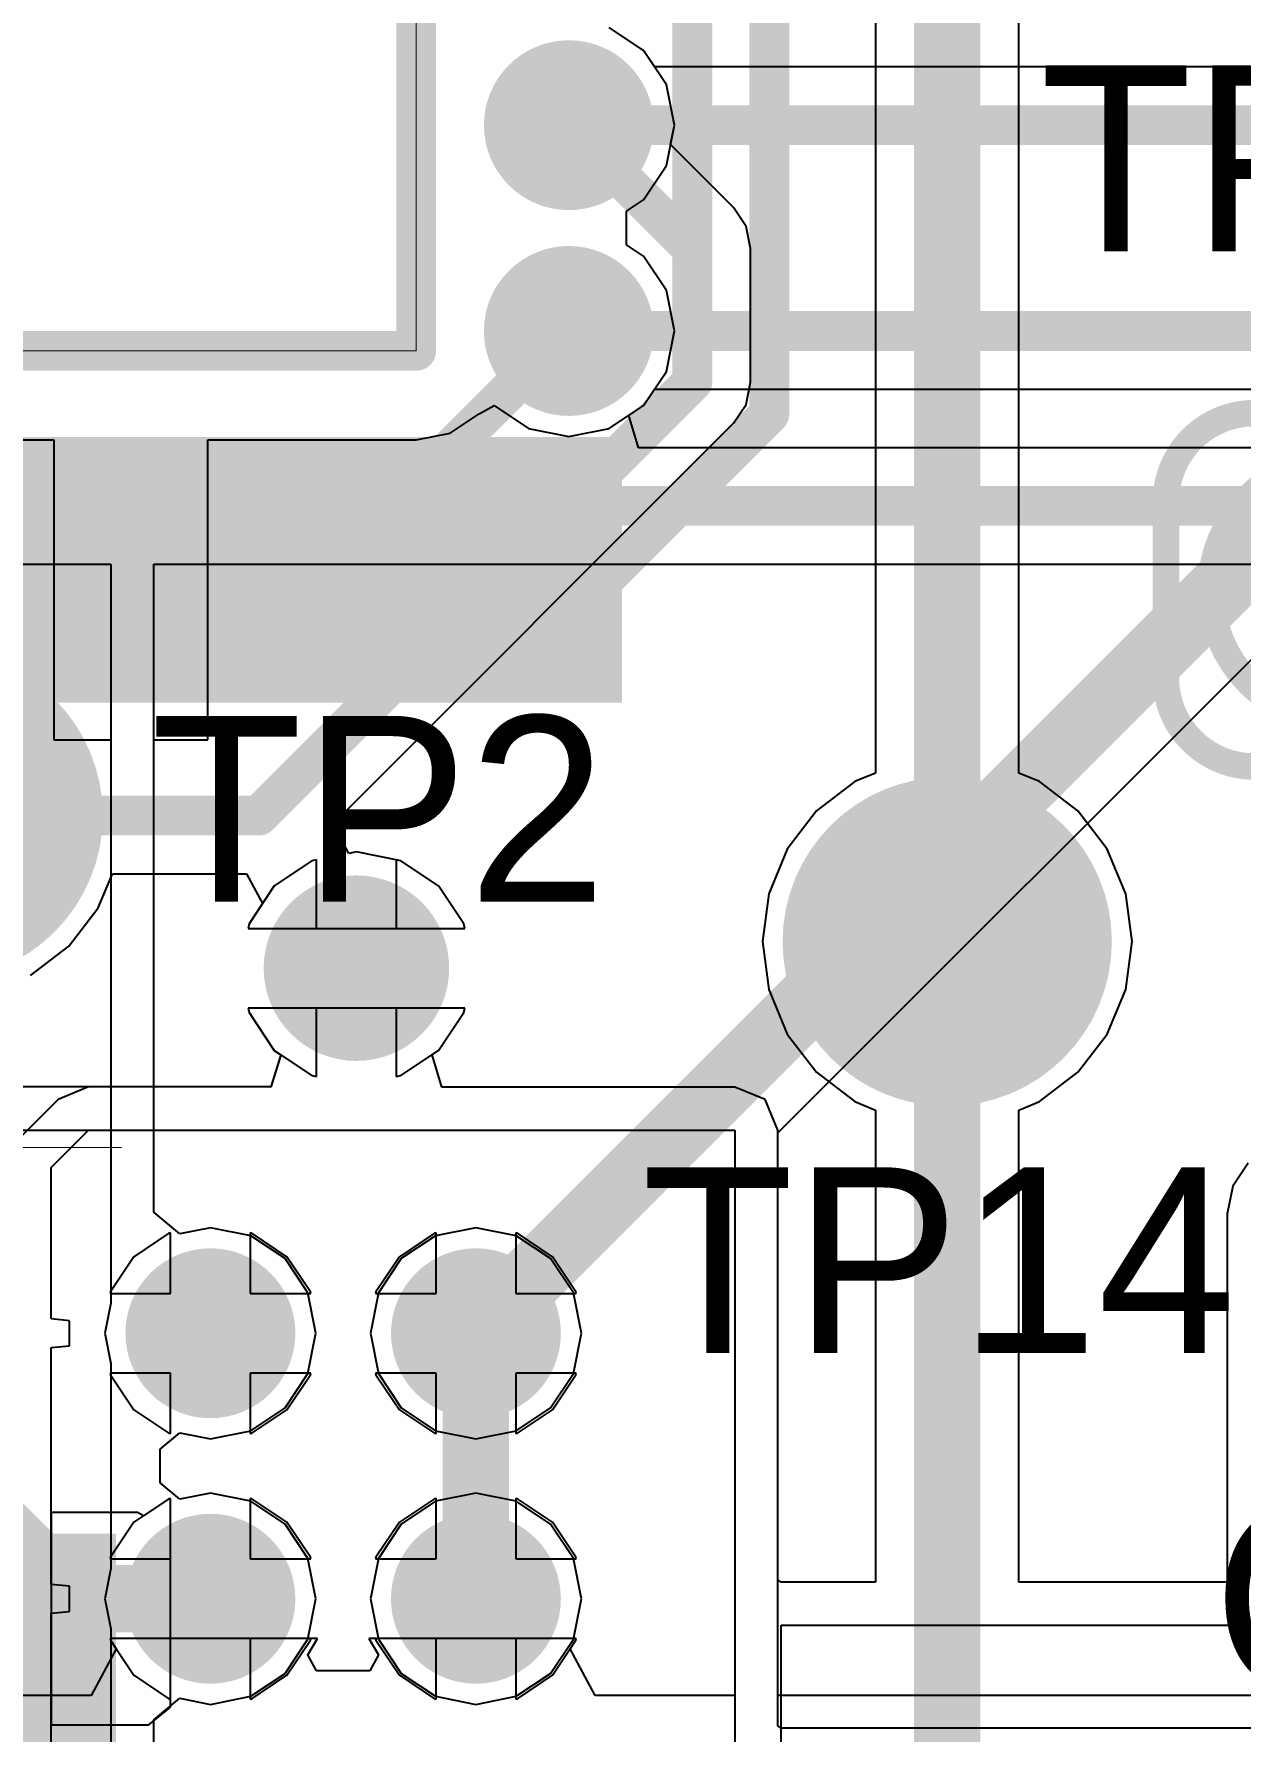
# Model space of a CAD drawing. Header units: millimetres. Extents: x 111 to 521, y 105 to 375.
# Drawn here: x 190.42 to 194.97, y 163.34 to 169.73 of the extents above; entities that cross this region are included whole.
import ezdxf

# ---------------------------------------------------------------- set-up
doc = ezdxf.new("R2010")
doc.units = ezdxf.units.MM
for name, color, linetype in [('BottomLayer', 5, 'Continuous'), ('BottomOverlay', 54, 'Continuous'), ('BottomPaste', 16, 'Continuous'), ('BottomSolder', 6, 'Continuous'), ('DrillDrawing', 1, 'Continuous'), ('KeepOutLayer', 6, 'Continuous'), ('MidLayer2', 76, 'Continuous'), ('MidLayer3', 90, 'Continuous'), ('MultiLayer', 9, 'Continuous'), ('TopLayer', 1, 'Continuous'), ('TopOverlay', 2, 'Continuous'), ('TopSolder', 216, 'Continuous'), ('ViaHoleLayer', 16, 'Continuous')]:
    doc.layers.add(name, color=color, linetype=linetype)

msp = doc.modelspace()

# ---------------------------------------------------------------- linework, layer by layer
at = {"layer": 'BottomLayer'}
for p, q in [((192.71905068, 169.66508612), (192.59004662, 169.75128356)), ((192.76045268, 169.60312282), (192.71905068, 169.66508612)), ((195.92291524, 169.60312282), (192.76045268, 169.60312282)), ((192.71905068, 168.32774056), (192.76045268, 168.38970386)), ((192.76045268, 168.38970386), (195.93790124, 168.38970386)), ((192.10006538, 168.2967297), (192.1567023, 168.32773802)), ((192.1567023, 168.32773802), (192.15670484, 168.32774056)), ((192.15670484, 168.32774056), (192.15670738, 168.32774056)), ((192.15670738, 168.32774056), (192.2857089, 168.24154312)), ((192.59004662, 168.24154312), (192.71905068, 168.32774056)), ((191.99123908, 168.22401458), (192.10006284, 168.29672716)), ((192.10006284, 168.29672716), (192.10006538, 168.29672462)), ((192.10006538, 168.29672462), (192.10006538, 168.2967297)), ((192.2857089, 168.24154312), (192.43787776, 168.21127394)), ((192.43787776, 168.21127394), (192.59004662, 168.24154312)), ((183.20338772, 168.19847996), (190.4978791, 168.19847996)), ((190.4978791, 168.19847996), (190.4978791, 167.06891402)), ((191.07788048, 167.06891402), (191.07788048, 168.19847996)), ((191.07788048, 168.19847996), (191.86287002, 168.19847996)), ((191.86287002, 168.19847996), (191.99123908, 168.22401458)), ((190.4978791, 167.06891402), (190.7128774, 167.06891402)), ((190.7128774, 167.06891402), (190.7128774, 165.76139568)), ((190.87523674, 165.76139822), (190.87523674, 167.06891402)), ((190.87523674, 167.06891402), (191.07788048, 167.06891402)), ((191.47033588, 166.61339804), (191.32829908, 166.51849348)), ((191.48787966, 166.616888), (191.47033588, 166.61339804)), ((191.48787966, 166.3589129), (191.48787966, 166.616888)), ((191.80542284, 166.61339804), (191.78787906, 166.616888)), ((191.78787906, 166.616888), (191.78787906, 166.3589129)), ((191.94745964, 166.51849348), (191.80542284, 166.61339804)), ((191.32829908, 166.51849348), (191.23339452, 166.37645668)), ((192.0423642, 166.37645668), (191.94745964, 166.51849348)), ((191.23339452, 166.37645668), (191.22990456, 166.3589129)), ((191.22990456, 166.3589129), (191.48787966, 166.3589129)), ((191.78787906, 166.3589129), (192.04585416, 166.3589129)), ((192.04585416, 166.3589129), (192.0423642, 166.37645668)), ((192.04585416, 166.0589135), (191.22990456, 166.0589135)), ((191.22990456, 166.0589135), (191.23339452, 166.04136972)), ((191.23339452, 166.04136972), (191.32829908, 165.89933292)), ((191.94745964, 165.89933292), (192.0423642, 166.04136972)), ((192.0423642, 166.04136972), (192.04585416, 166.0589135)), ((191.35285326, 165.88292706), (191.3159877, 165.76139314)), ((191.32829908, 165.89933292), (191.35285326, 165.88292706)), ((191.92290546, 165.88292706), (191.94745964, 165.89933292)), ((191.95977102, 165.76139314), (191.92290546, 165.88292706)), ((190.7128774, 165.76139568), (189.3793012, 165.76139568)), ((190.87523928, 165.76139568), (190.87523674, 165.76139822)), ((191.3159877, 165.76139314), (190.87523928, 165.76139568)), ((193.06282444, 165.76139314), (191.95977102, 165.76139314)), ((193.1776299, 165.71383926), (193.06282444, 165.76139314)), ((193.22518378, 165.5990338), (193.1776299, 165.71383926)), ((189.3793012, 165.59903634), (193.06282444, 165.5990338)), ((193.06282444, 165.5990338), (193.06282444, 161.33396232)), ((193.22518378, 163.35475584), (193.22518378, 165.5990338)), ((190.93180508, 165.2107059), (190.79949394, 165.12229866)), ((190.93787822, 165.21191494), (190.93180508, 165.2107059)), ((190.93787822, 164.98391438), (190.93787822, 165.21191494)), ((191.24395076, 165.2107059), (191.23787762, 165.21191494)), ((191.23787762, 165.21191494), (191.23787762, 164.98391438)), ((191.3762619, 165.12229866), (191.24395076, 165.2107059)), ((191.93180562, 165.2107059), (191.79949448, 165.12229866)), ((191.93787876, 165.21191494), (191.93180562, 165.2107059)), ((191.93787876, 164.98391438), (191.93787876, 165.21191494)), ((192.2439513, 165.2107059), (192.23787816, 165.21191494)), ((192.23787816, 165.21191494), (192.23787816, 164.98391438)), ((192.37626244, 165.12229866), (192.2439513, 165.2107059)), ((190.79949394, 165.12229866), (190.7110867, 164.98998752)), ((191.46466914, 164.98998752), (191.3762619, 165.12229866)), ((191.79949448, 165.12229866), (191.71108724, 164.98998752)), ((192.46466968, 164.98998752), (192.37626244, 165.12229866)), ((190.7110867, 164.98998752), (190.70987766, 164.98391438)), ((190.70987766, 164.98391438), (190.93787822, 164.98391438)), ((191.23787762, 164.98391438), (191.46587818, 164.98391438)), ((191.46587818, 164.98391438), (191.46466914, 164.98998752)), ((191.71108724, 164.98998752), (191.7098782, 164.98391438)), ((191.7098782, 164.98391438), (191.93787876, 164.98391438)), ((192.23787816, 164.98391438), (192.46587872, 164.98391438)), ((192.46587872, 164.98391438), (192.46466968, 164.98998752)), ((190.93787822, 164.68391498), (190.70987766, 164.68391498)), ((190.70987766, 164.68391498), (190.7110867, 164.67784184)), ((190.7110867, 164.67784184), (190.79949394, 164.5455307)), ((190.93787822, 164.45591442), (190.93787822, 164.68391498)), ((191.46587818, 164.68391498), (191.23787762, 164.68391498)), ((191.23787762, 164.68391498), (191.23787762, 164.45591442)), ((191.3762619, 164.5455307), (191.46466914, 164.67784184)), ((191.46466914, 164.67784184), (191.46587818, 164.68391498)), ((191.93787876, 164.68391498), (191.7098782, 164.68391498)), ((191.7098782, 164.68391498), (191.71108724, 164.67784184)), ((191.71108724, 164.67784184), (191.79949448, 164.5455307)), ((191.93787876, 164.45591442), (191.93787876, 164.68391498)), ((192.46587872, 164.68391498), (192.23787816, 164.68391498)), ((192.23787816, 164.68391498), (192.23787816, 164.45591442)), ((192.37626244, 164.5455307), (192.46466968, 164.67784184)), ((192.46466968, 164.67784184), (192.46587872, 164.68391498)), ((190.79949394, 164.5455307), (190.93180508, 164.45712346)), ((191.24395076, 164.45712346), (191.3762619, 164.5455307)), ((191.79949448, 164.5455307), (191.93180562, 164.45712346)), ((192.2439513, 164.45712346), (192.37626244, 164.5455307)), ((190.93180508, 164.45712346), (190.93787822, 164.45591442)), ((191.23787762, 164.45591442), (191.24395076, 164.45712346)), ((191.93180562, 164.45712346), (191.93787876, 164.45591442)), ((192.23787816, 164.45591442), (192.2439513, 164.45712346)), ((190.93180508, 164.21070536), (190.83588706, 164.14661608)), ((190.93787822, 164.2119144), (190.93180508, 164.21070536)), ((190.93787822, 163.83391414), (190.93787822, 164.2119144)), ((191.24395076, 164.21070536), (191.23787762, 164.2119144)), ((191.23787762, 164.2119144), (191.23787762, 163.98391384)), ((191.3762619, 164.12229812), (191.24395076, 164.21070536)), ((191.93180562, 164.21070536), (191.79949448, 164.12229812)), ((191.93787876, 164.2119144), (191.93180562, 164.21070536)), ((191.93787876, 163.98391384), (191.93787876, 164.2119144)), ((192.2439513, 164.21070536), (192.23787816, 164.2119144)), ((192.23787816, 164.2119144), (192.23787816, 163.98391384)), ((192.37626244, 164.12229812), (192.2439513, 164.21070536)), ((190.81287466, 164.15891222), (190.48787912, 164.15891222)), ((190.48787912, 164.15891222), (190.48787912, 163.35891382)), ((190.81287974, 164.1589173), (190.81287466, 164.15891222)), ((190.81287974, 164.15891476), (190.81287974, 164.1589173)), ((190.83588706, 164.14661608), (190.81287974, 164.15891476)), ((191.46466914, 163.98998698), (191.3762619, 164.12229812)), ((191.79949448, 164.12229812), (191.71108724, 163.98998698)), ((192.46466968, 163.98998698), (192.37626244, 164.12229812)), ((191.23787762, 163.98391384), (191.46587818, 163.98391384)), ((191.46587818, 163.98391384), (191.46466914, 163.98998698)), ((191.71108724, 163.98998698), (191.7098782, 163.98391384)), ((191.7098782, 163.98391384), (191.93787876, 163.98391384)), ((192.23787816, 163.98391384), (192.46587872, 163.98391384)), ((192.46587872, 163.98391384), (192.46466968, 163.98998698)), ((190.93787822, 163.42573106), (190.93787822, 163.83391414)), ((191.46587818, 163.68391444), (191.23787762, 163.68391444)), ((191.23787762, 163.68391444), (191.23787762, 163.45591388)), ((191.3762619, 163.54553016), (191.46466914, 163.6778413)), ((191.46466914, 163.6778413), (191.46587818, 163.68391444)), ((191.93787876, 163.68391444), (191.7098782, 163.68391444)), ((191.7098782, 163.68391444), (191.71108724, 163.6778413)), ((191.71108724, 163.6778413), (191.79949448, 163.54553016)), ((191.93787876, 163.45591388), (191.93787876, 163.68391444)), ((192.46587872, 163.68391444), (192.23787816, 163.68391444)), ((192.23787816, 163.68391444), (192.23787816, 163.45591388)), ((192.37626244, 163.54553016), (192.46466968, 163.6778413)), ((192.46466968, 163.6778413), (192.46587872, 163.68391444)), ((191.24395076, 163.45712292), (191.3762619, 163.54553016)), ((191.79949448, 163.54553016), (191.93180562, 163.45712292)), ((192.2439513, 163.45712292), (192.37626244, 163.54553016)), ((191.23787762, 163.45591388), (191.24395076, 163.45712292)), ((191.93180562, 163.45712292), (191.93787876, 163.45591388)), ((192.23787816, 163.45591388), (192.2439513, 163.45712292)), ((190.85646106, 163.35891382), (190.93787822, 163.42573106)), ((190.48787912, 163.35891382), (190.85646106, 163.35891382)), ((193.23788124, 163.34627224), (193.22518378, 163.35475584)), ((196.0128795, 163.34627224), (193.23788124, 163.34627224))]:
    msp.add_line(p, q, dxfattribs=at)
for points, const_width in [([(192.31287928, 169.3839132, 1), (192.56287624, 169.3839132, 1)], 0.2499995), ([(192.4003772, 169.3839132, 1), (192.47537832, 169.3839132, 1)], 0.07499858), ([(192.31287928, 168.60891348, 1), (192.56287624, 168.60891348, 1)], 0.2499995), ([(192.4003772, 168.60891348, 1), (192.47537832, 168.60891348, 1)], 0.07499858), ([(191.49817936, 166.2089132, 1), (191.77757936, 166.2089132, 1)], 0.2794), ([(190.96287944, 164.83391468, 1), (191.2128764, 164.83391468, 1)], 0.2499995), ([(191.96287998, 164.83391468, 1), (192.21287694, 164.83391468, 1)], 0.2499995), ([(190.96287944, 163.83391414, 1), (191.2128764, 163.83391414, 1)], 0.2499995), ([(191.96287998, 163.83391414, 1), (192.21287694, 163.83391414, 1)], 0.2499995)]:
    msp.add_lwpolyline(points, format="xyb", close=True, dxfattribs=dict(at, const_width=const_width))
at = {"layer": 'BottomLayer', "const_width": 0.1499997}
for points in [[(192.43787776, 169.3839132), (196.01371262, 169.3839132)], [(192.43787776, 168.60891348), (195.93790124, 168.60891348)]]:
    msp.add_lwpolyline(points, dxfattribs=at)
at = {"layer": 'BottomLayer'}
for points in [[(188.93787968, 167.20891374), (190.93788076, 167.20891374), (188.93787968, 168.20891174), (190.93788076, 168.20891174)], [(190.63787882, 167.20891374), (192.6378799, 167.20891374), (190.63787882, 168.20891174), (192.6378799, 168.20891174)], [(190.0128788, 164.00891252), (190.0128788, 162.40891572), (190.66288004, 164.00891252), (190.66288004, 162.40891572)]]:
    msp.add_solid(points, dxfattribs=at)
at = {"layer": 'BottomOverlay', "const_width": 0.0999998}
for points in [[(194.68650166, 167.9668853, -0.4142300989451176), (195.01909688, 168.2994602)], [(194.85536594, 167.63391162, -0.4141954191026173), (195.35206294, 168.13060354)], [(195.35206294, 167.137207, -0.4142054650617295), (194.85536594, 167.63391162)], [(195.01909688, 166.96837066, -0.4142141113500308), (194.68650166, 167.30092524)]]:
    msp.add_lwpolyline(points, format="xyb", dxfattribs=at)
msp.add_lwpolyline([(194.68650166, 167.30092524), (194.68650166, 167.9668853)], dxfattribs=at)
at = {"layer": 'BottomOverlay', "const_width": 0.0499999}
for points in [[(194.66150298, 167.9668853, 1), (194.71150034, 167.9668853, 1)], [(194.66150298, 167.9668853, 1), (194.71150034, 167.9668853, 1)], [(194.83036726, 167.63391162, 1), (194.88036462, 167.63391162, 1)], [(194.83036726, 167.63391162, 1), (194.88036462, 167.63391162, 1)], [(194.66150298, 167.30092524, 1), (194.71150034, 167.30092524, 1)], [(194.66150298, 167.30092524, 1), (194.71150034, 167.30092524, 1)]]:
    msp.add_lwpolyline(points, format="xyb", close=True, dxfattribs=at)
at = {"layer": 'BottomPaste'}
msp.add_solid([(190.0628787, 163.95891262), (190.0628787, 162.45891562), (190.61288014, 163.95891262), (190.61288014, 162.45891562)], dxfattribs=at)
at = {"layer": 'BottomSolder'}
for points, const_width in [([(192.27787808, 169.3839132, 1), (192.59787744, 169.3839132, 1)], 0.31999936), ([(192.27787808, 168.60891348, 1), (192.59787744, 168.60891348, 1)], 0.31999936), ([(191.4631807, 166.2089132, 1), (191.81257802, 166.2089132, 1)], 0.34939986), ([(190.92787824, 164.83391468, 1), (191.2478776, 164.83391468, 1)], 0.31999936), ([(191.92787878, 164.83391468, 1), (192.24787814, 164.83391468, 1)], 0.31999936), ([(190.92787824, 163.83391414, 1), (191.2478776, 163.83391414, 1)], 0.31999936), ([(191.92787878, 163.83391414, 1), (192.24787814, 163.83391414, 1)], 0.31999936)]:
    msp.add_lwpolyline(points, format="xyb", close=True, dxfattribs=dict(at, const_width=const_width))
msp.add_solid([(189.94287894, 164.07891238), (189.94287894, 162.33891586), (190.7328799, 164.07891238), (190.7328799, 162.33891586)], dxfattribs=at)
at = {"layer": 'DrillDrawing', "const_width": 0.00379984}
for points in [[(191.86287256, 168.53393268), (191.86287256, 175.93392804)], [(180.51286478, 168.53393268), (191.86287256, 168.53393268)], [(189.90288156, 165.53391582), (190.75287986, 165.53391582)]]:
    msp.add_lwpolyline(points, dxfattribs=at)
at = {"layer": 'DrillDrawing'}
for points, const_width in [([(192.38787786, 169.3839132, 1), (192.48787766, 169.3839132, 1)], 0.0999998), ([(192.38787786, 168.60891348, 1), (192.48787766, 168.60891348, 1)], 0.0999998), ([(191.8619226, 168.53393268, 1), (191.86382252, 168.53393268, 1)], 0.00189992), ([(191.8619226, 168.53393268, 1), (191.86382252, 168.53393268, 1)], 0.00189992), ([(191.56167936, 166.2089132, 1), (191.71407936, 166.2089132, 1)], 0.1524), ([(190.7519299, 165.53391582, 1), (190.75382982, 165.53391582, 1)], 0.00189992), ([(191.03787802, 164.83391468, 1), (191.13787782, 164.83391468, 1)], 0.0999998), ([(192.03787856, 164.83391468, 1), (192.13787836, 164.83391468, 1)], 0.0999998), ([(191.03787802, 163.83391414, 1), (191.13787782, 163.83391414, 1)], 0.0999998), ([(192.03787856, 163.83391414, 1), (192.13787836, 163.83391414, 1)], 0.0999998)]:
    msp.add_lwpolyline(points, format="xyb", close=True, dxfattribs=dict(at, const_width=const_width))
at = {"layer": 'KeepOutLayer', "const_width": 0.1499997}
for points in [[(191.86287002, 168.53392506), (191.86287002, 175.9339128)], [(180.51286986, 168.53392506), (191.86287002, 168.53392506)]]:
    msp.add_lwpolyline(points, dxfattribs=at)
at = {"layer": 'KeepOutLayer', "const_width": 0.07499858}
msp.add_lwpolyline([(191.82536946, 168.53392506, 1), (191.90037058, 168.53392506, 1)], format="xyb", close=True, dxfattribs=at)
msp.add_lwpolyline([(191.82536946, 168.53392506, 1), (191.90037058, 168.53392506, 1)], format="xyb", close=True, dxfattribs=at)
at = {"layer": 'MidLayer2'}
for p, q in [((192.71905068, 169.66508612), (192.59004662, 169.75128356)), ((192.80524812, 169.53608206), (192.71905068, 169.66508612)), ((192.8355173, 169.3839132), (192.80524812, 169.53608206)), ((192.80524812, 169.23174434), (192.8355173, 169.3839132)), ((192.71905068, 169.10274028), (192.80524812, 169.23174434)), ((192.65495632, 169.05991334), (192.71905068, 169.10274028)), ((192.65495632, 168.93291334), (192.65495632, 169.05991334)), ((192.71905068, 168.8900864), (192.65495632, 168.93291334)), ((192.80524812, 168.76108234), (192.71905068, 168.8900864)), ((192.8355173, 168.60891348), (192.80524812, 168.76108234)), ((192.80524812, 168.45674462), (192.8355173, 168.60891348)), ((192.71905068, 168.32774056), (192.80524812, 168.45674462)), ((192.66367614, 168.29074038), (192.71905068, 168.32774056)), ((192.70054424, 168.169209), (192.66367614, 168.29074038)), ((195.32500178, 168.169209), (192.70054424, 168.169209)), ((185.7515208, 167.73078976), (190.7128774, 167.73078976)), ((190.7128774, 167.73078976), (190.7128774, 164.94772446)), ((190.87523674, 165.28935446), (190.87523674, 167.73078976)), ((190.87523674, 167.73078976), (195.2342044, 167.73078976)), ((191.47033588, 166.61339804), (191.32829908, 166.51849348)), ((191.48787966, 166.616888), (191.47033588, 166.61339804)), ((191.48787966, 166.3589129), (191.48787966, 166.616888)), ((191.80542284, 166.61339804), (191.78787906, 166.616888)), ((191.78787906, 166.616888), (191.78787906, 166.3589129)), ((191.94745964, 166.51849348), (191.80542284, 166.61339804)), ((191.32829908, 166.51849348), (191.23339452, 166.37645668)), ((192.0423642, 166.37645668), (191.94745964, 166.51849348)), ((191.23339452, 166.37645668), (191.22990456, 166.3589129)), ((191.22990456, 166.3589129), (191.48787966, 166.3589129)), ((191.78787906, 166.3589129), (192.04585416, 166.3589129)), ((192.04585416, 166.3589129), (192.0423642, 166.37645668)), ((191.48787966, 166.0589135), (191.22990456, 166.0589135)), ((191.22990456, 166.0589135), (191.23339452, 166.04136972)), ((191.23339452, 166.04136972), (191.32829908, 165.89933292)), ((191.48787966, 165.8009384), (191.48787966, 166.0589135)), ((192.04585416, 166.0589135), (191.78787906, 166.0589135)), ((191.78787906, 166.0589135), (191.78787906, 165.8009384)), ((191.94745964, 165.89933292), (192.0423642, 166.04136972)), ((192.0423642, 166.04136972), (192.04585416, 166.0589135)), ((191.32829908, 165.89933292), (191.47033588, 165.80442836)), ((191.80542284, 165.80442836), (191.94745964, 165.89933292)), ((191.47033588, 165.80442836), (191.48787966, 165.8009384)), ((191.78787906, 165.8009384), (191.80542284, 165.80442836)), ((190.97341028, 165.20878566), (190.87523674, 165.28935446)), ((191.08787792, 165.23155422), (190.97341028, 165.20878566)), ((191.24004678, 165.20128504), (191.08787792, 165.23155422)), ((191.36905084, 165.1150876), (191.24004678, 165.20128504)), ((191.9357096, 165.20128504), (191.80670554, 165.1150876)), ((192.08787846, 165.23155422), (191.9357096, 165.20128504)), ((192.24004732, 165.20128504), (192.08787846, 165.23155422)), ((192.36905138, 165.1150876), (192.24004732, 165.20128504)), ((191.45524828, 164.98608354), (191.36905084, 165.1150876)), ((191.80670554, 165.1150876), (191.7205081, 164.98608354)), ((192.45524882, 164.98608354), (192.36905138, 165.1150876)), ((191.48551746, 164.83391468), (191.45524828, 164.98608354)), ((191.7205081, 164.98608354), (191.69023892, 164.83391468)), ((192.485518, 164.83391468), (192.45524882, 164.98608354)), ((190.7128774, 164.94772446), (190.69023838, 164.83391468)), ((190.69023838, 164.83391468), (190.7128774, 164.7201049)), ((191.45524828, 164.68174582), (191.48551746, 164.83391468)), ((191.69023892, 164.83391468), (191.7205081, 164.68174582)), ((192.45524882, 164.68174582), (192.485518, 164.83391468)), ((190.7128774, 164.7201049), (190.7128774, 163.94772392)), ((191.36905084, 164.55274176), (191.45524828, 164.68174582)), ((191.7205081, 164.68174582), (191.80670554, 164.55274176)), ((192.36905138, 164.55274176), (192.45524882, 164.68174582)), ((191.24004678, 164.46654432), (191.36905084, 164.55274176)), ((191.80670554, 164.55274176), (191.9357096, 164.46654432)), ((192.24004732, 164.46654432), (192.36905138, 164.55274176)), ((191.08787792, 164.43627514), (191.24004678, 164.46654432)), ((191.9357096, 164.46654432), (192.08787846, 164.43627514)), ((192.08787846, 164.43627514), (192.24004732, 164.46654432)), ((190.89831518, 164.39741568), (190.97341028, 164.4590437)), ((190.97341028, 164.4590437), (191.08787792, 164.43627514)), ((190.89831518, 164.27041314), (190.89831518, 164.39741568)), ((190.97341028, 164.20878512), (190.89831518, 164.27041314)), ((191.08787792, 164.23155368), (190.97341028, 164.20878512)), ((191.24004678, 164.2012845), (191.08787792, 164.23155368)), ((192.08787846, 164.23155368), (191.9357096, 164.2012845)), ((192.24004732, 164.2012845), (192.08787846, 164.23155368)), ((191.36905084, 164.11508706), (191.24004678, 164.2012845)), ((191.9357096, 164.2012845), (191.80670554, 164.11508706)), ((192.36905138, 164.11508706), (192.24004732, 164.2012845)), ((191.45524828, 163.986083), (191.36905084, 164.11508706)), ((191.80670554, 164.11508706), (191.7205081, 163.986083)), ((192.45524882, 163.986083), (192.36905138, 164.11508706)), ((191.48551746, 163.83391414), (191.45524828, 163.986083)), ((191.7205081, 163.986083), (191.69023892, 163.83391414)), ((192.485518, 163.83391414), (192.45524882, 163.986083)), ((190.7128774, 163.94772392), (190.69023838, 163.83391414)), ((190.69023838, 163.83391414), (190.7128774, 163.72010436)), ((191.45524828, 163.68174528), (191.48551746, 163.83391414)), ((191.69023892, 163.83391414), (191.7205081, 163.68174528)), ((192.45524882, 163.68174528), (192.485518, 163.83391414)), ((190.7128774, 163.72010436), (190.7128774, 160.26414226)), ((191.36905084, 163.55274122), (191.45524828, 163.68174528)), ((191.7205081, 163.68174528), (191.80670554, 163.55274122)), ((192.36905138, 163.55274122), (192.45524882, 163.68174528)), ((191.24004678, 163.46654378), (191.36905084, 163.55274122)), ((191.80670554, 163.55274122), (191.9357096, 163.46654378)), ((192.24004732, 163.46654378), (192.36905138, 163.55274122)), ((190.87523674, 163.37847436), (190.97341028, 163.45904316)), ((190.97341028, 163.45904316), (191.08787792, 163.4362746)), ((191.08787792, 163.4362746), (191.24004678, 163.46654378)), ((191.9357096, 163.46654378), (192.08787846, 163.4362746)), ((192.08787846, 163.4362746), (192.24004732, 163.46654378)), ((190.87523674, 160.26414226), (190.87523674, 163.37847436))]:
    msp.add_line(p, q, dxfattribs=at)
for points, const_width in [([(192.31287928, 169.3839132, 1), (192.56287624, 169.3839132, 1)], 0.2499995), ([(192.31287928, 168.60891348, 1), (192.56287624, 168.60891348, 1)], 0.2499995), ([(191.49817936, 166.2089132, 1), (191.77757936, 166.2089132, 1)], 0.2794), ([(190.96287944, 164.83391468, 1), (191.2128764, 164.83391468, 1)], 0.2499995), ([(191.96287998, 164.83391468, 1), (192.21287694, 164.83391468, 1)], 0.2499995), ([(190.96287944, 163.83391414, 1), (191.2128764, 163.83391414, 1)], 0.2499995), ([(191.96287998, 163.83391414, 1), (192.21287694, 163.83391414, 1)], 0.2499995)]:
    msp.add_lwpolyline(points, format="xyb", close=True, dxfattribs=dict(at, const_width=const_width))
at = {"layer": 'MidLayer2', "const_width": 0.1499997}
msp.add_lwpolyline([(185.6396338, 167.94999938), (195.32500178, 167.94999938)], dxfattribs=at)
at = {"layer": 'MidLayer3'}
for p, q in [((193.22518378, 165.58911256), (195.55395484, 167.91788616)), ((189.93787768, 165.5990338), (193.06282444, 165.5990338)), ((193.06282444, 165.5990338), (193.06282444, 163.46921078)), ((193.22518378, 163.46921078), (193.22518378, 165.58911256)), ((190.93180508, 165.2107059), (190.79949394, 165.12229866)), ((190.93787822, 165.21191494), (190.93180508, 165.2107059)), ((190.93787822, 164.98391438), (190.93787822, 165.21191494)), ((191.24395076, 165.2107059), (191.23787762, 165.21191494)), ((191.23787762, 165.21191494), (191.23787762, 164.98391438)), ((191.3762619, 165.12229866), (191.24395076, 165.2107059)), ((191.93180562, 165.2107059), (191.79949448, 165.12229866)), ((191.93787876, 165.21191494), (191.93180562, 165.2107059)), ((191.93787876, 164.98391438), (191.93787876, 165.21191494)), ((192.2439513, 165.2107059), (192.23787816, 165.21191494)), ((192.23787816, 165.21191494), (192.23787816, 164.98391438)), ((192.37626244, 165.12229866), (192.2439513, 165.2107059)), ((190.79949394, 165.12229866), (190.7110867, 164.98998752)), ((191.46466914, 164.98998752), (191.3762619, 165.12229866)), ((191.79949448, 165.12229866), (191.71108724, 164.98998752)), ((192.46466968, 164.98998752), (192.37626244, 165.12229866)), ((190.7110867, 164.98998752), (190.70987766, 164.98391438)), ((190.70987766, 164.98391438), (190.93787822, 164.98391438)), ((191.23787762, 164.98391438), (191.46587818, 164.98391438)), ((191.46587818, 164.98391438), (191.46466914, 164.98998752)), ((191.71108724, 164.98998752), (191.7098782, 164.98391438)), ((191.7098782, 164.98391438), (191.93787876, 164.98391438)), ((192.23787816, 164.98391438), (192.46587872, 164.98391438)), ((192.46587872, 164.98391438), (192.46466968, 164.98998752)), ((190.93787822, 164.68391498), (190.70987766, 164.68391498)), ((190.70987766, 164.68391498), (190.7110867, 164.67784184)), ((190.7110867, 164.67784184), (190.79949394, 164.5455307)), ((190.93787822, 164.45591442), (190.93787822, 164.68391498)), ((191.46587818, 164.68391498), (191.23787762, 164.68391498)), ((191.23787762, 164.68391498), (191.23787762, 164.45591442)), ((191.3762619, 164.5455307), (191.46466914, 164.67784184)), ((191.46466914, 164.67784184), (191.46587818, 164.68391498)), ((191.93787876, 164.68391498), (191.7098782, 164.68391498)), ((191.7098782, 164.68391498), (191.71108724, 164.67784184)), ((191.71108724, 164.67784184), (191.79949448, 164.5455307)), ((191.93787876, 164.45591442), (191.93787876, 164.68391498)), ((192.46587872, 164.68391498), (192.23787816, 164.68391498)), ((192.23787816, 164.68391498), (192.23787816, 164.45591442)), ((192.37626244, 164.5455307), (192.46466968, 164.67784184)), ((192.46466968, 164.67784184), (192.46587872, 164.68391498)), ((190.79949394, 164.5455307), (190.93180508, 164.45712346)), ((191.24395076, 164.45712346), (191.3762619, 164.5455307)), ((191.79949448, 164.5455307), (191.93180562, 164.45712346)), ((192.2439513, 164.45712346), (192.37626244, 164.5455307)), ((190.93180508, 164.45712346), (190.93787822, 164.45591442)), ((191.23787762, 164.45591442), (191.24395076, 164.45712346)), ((191.93180562, 164.45712346), (191.93787876, 164.45591442)), ((192.23787816, 164.45591442), (192.2439513, 164.45712346)), ((190.93180508, 164.21070536), (190.79949394, 164.12229812)), ((190.93787822, 164.2119144), (190.93180508, 164.21070536)), ((190.93787822, 163.98391384), (190.93787822, 164.2119144)), ((191.24395076, 164.21070536), (191.23787762, 164.2119144)), ((191.23787762, 164.2119144), (191.23787762, 163.98391384)), ((191.3762619, 164.12229812), (191.24395076, 164.21070536)), ((191.93180562, 164.21070536), (191.79949448, 164.12229812)), ((191.93787876, 164.2119144), (191.93180562, 164.21070536)), ((191.93787876, 163.98391384), (191.93787876, 164.2119144)), ((192.2439513, 164.21070536), (192.23787816, 164.2119144)), ((192.23787816, 164.2119144), (192.23787816, 163.98391384)), ((192.37626244, 164.12229812), (192.2439513, 164.21070536)), ((190.79949394, 164.12229812), (190.7110867, 163.98998698)), ((191.46466914, 163.98998698), (191.3762619, 164.12229812)), ((191.79949448, 164.12229812), (191.71108724, 163.98998698)), ((192.46466968, 163.98998698), (192.37626244, 164.12229812)), ((190.7110867, 163.98998698), (190.70987766, 163.98391384)), ((190.70987766, 163.98391384), (190.93787822, 163.98391384)), ((191.23787762, 163.98391384), (191.46587818, 163.98391384)), ((191.46587818, 163.98391384), (191.46466914, 163.98998698)), ((191.71108724, 163.98998698), (191.7098782, 163.98391384)), ((191.7098782, 163.98391384), (191.93787876, 163.98391384)), ((192.23787816, 163.98391384), (192.46587872, 163.98391384)), ((192.46587872, 163.98391384), (192.46466968, 163.98998698)), ((190.73263352, 163.645596), (190.63835126, 163.46921078)), ((191.49173792, 163.68391444), (190.70987766, 163.68391444)), ((190.70987766, 163.68391444), (190.7110867, 163.6778413)), ((190.7110867, 163.6778413), (190.73263352, 163.645596)), ((191.45521272, 163.6229773), (191.49173792, 163.68391444)), ((192.46587872, 163.68391444), (191.68401846, 163.68391444)), ((191.68401846, 163.68391444), (191.72054366, 163.6229773)), ((192.44312286, 163.645596), (192.46466968, 163.6778413)), ((192.53740512, 163.46921078), (192.44312286, 163.645596)), ((192.46466968, 163.6778413), (192.46587872, 163.68391444)), ((191.48787712, 163.56186744), (191.45521272, 163.6229773)), ((191.72054366, 163.6229773), (191.68787926, 163.56186744)), ((191.68787926, 163.56186744), (191.48787712, 163.56186744)), ((190.63835126, 163.46921078), (190.12494868, 163.46921078)), ((193.06282444, 163.46921078), (192.53740512, 163.46921078)), ((195.8342032, 163.46921078), (193.22518378, 163.46921078))]:
    msp.add_line(p, q, dxfattribs=at)
for points, const_width in [([(192.9028781, 168.41630528), (192.9028781, 172.96412194)], 0.1499997), ([(193.19287752, 168.2961836), (193.19287752, 172.84400026)], 0.1499997), ([(192.19548556, 167.70891274), (192.9028781, 168.41630528)], 0.1499997), ([(192.31560724, 167.41891332), (193.19287752, 168.2961836)], 0.1499997), ([(192.08787846, 164.83391468), (195.36290874, 168.10894496)], 0.2499995), ([(186.09787774, 167.70891274), (192.19548556, 167.70891274)], 0.1499997), ([(186.52287816, 167.41891332), (192.31560724, 167.41891332)], 0.1499997), ([(192.08787846, 163.83391414), (192.08787846, 164.83391468)], 0.2499995)]:
    msp.add_lwpolyline(points, dxfattribs=dict(at, const_width=const_width))
for points, const_width in [([(192.31287928, 169.3839132, 1), (192.56287624, 169.3839132, 1)], 0.2499995), ([(192.31287928, 168.60891348, 1), (192.56287624, 168.60891348, 1)], 0.2499995), ([(192.86537754, 168.41630528, 1), (192.94037866, 168.41630528, 1)], 0.07499858), ([(192.86537754, 168.41630528, 1), (192.94037866, 168.41630528, 1)], 0.07499858), ([(193.15537696, 168.2961836, 1), (193.23037808, 168.2961836, 1)], 0.07499858), ([(193.15537696, 168.2961836, 1), (193.23037808, 168.2961836, 1)], 0.07499858), ([(192.157985, 167.70891274, 1), (192.23298612, 167.70891274, 1)], 0.07499858), ([(192.157985, 167.70891274, 1), (192.23298612, 167.70891274, 1)], 0.07499858), ([(192.27810668, 167.41891332, 1), (192.3531078, 167.41891332, 1)], 0.07499858), ([(192.27810668, 167.41891332, 1), (192.3531078, 167.41891332, 1)], 0.07499858), ([(191.49817936, 166.2089132, 1), (191.77757936, 166.2089132, 1)], 0.2794), ([(190.96287944, 164.83391468, 1), (191.2128764, 164.83391468, 1)], 0.2499995), ([(191.96287998, 164.83391468, 1), (192.21287694, 164.83391468, 1)], 0.2499995), ([(192.02537922, 164.83391468, 1), (192.1503777, 164.83391468, 1)], 0.12499848), ([(192.02537922, 164.83391468, 1), (192.1503777, 164.83391468, 1)], 0.12499848), ([(190.96287944, 163.83391414, 1), (191.2128764, 163.83391414, 1)], 0.2499995), ([(191.96287998, 163.83391414, 1), (192.21287694, 163.83391414, 1)], 0.2499995), ([(192.02537922, 163.83391414, 1), (192.1503777, 163.83391414, 1)], 0.12499848)]:
    msp.add_lwpolyline(points, format="xyb", close=True, dxfattribs=dict(at, const_width=const_width))
at = {"layer": 'MultiLayer'}
for points, const_width in [([(192.31287928, 169.3839132, 1), (192.56287624, 169.3839132, 1)], 0.2499995), ([(192.31287928, 168.60891348, 1), (192.56287624, 168.60891348, 1)], 0.2499995), ([(191.49817936, 166.2089132, 1), (191.77757936, 166.2089132, 1)], 0.2794), ([(190.96287944, 164.83391468, 1), (191.2128764, 164.83391468, 1)], 0.2499995), ([(191.96287998, 164.83391468, 1), (192.21287694, 164.83391468, 1)], 0.2499995), ([(190.96287944, 163.83391414, 1), (191.2128764, 163.83391414, 1)], 0.2499995), ([(191.96287998, 163.83391414, 1), (192.21287694, 163.83391414, 1)], 0.2499995)]:
    msp.add_lwpolyline(points, format="xyb", close=True, dxfattribs=dict(at, const_width=const_width))
at = {"layer": 'TopLayer'}
for p, q in [((193.59269638, 170.6600346), (193.59269638, 166.9438495)), ((194.1330763, 166.94384188), (194.1330763, 170.6600346)), ((192.71905068, 169.66508612), (192.59004662, 169.75128356)), ((192.80524812, 169.53608206), (192.71905068, 169.66508612)), ((192.8355173, 169.3839132), (192.80524812, 169.53608206)), ((192.82097834, 169.31082216), (192.8355173, 169.3839132)), ((193.0578816, 169.0739189), (192.82097834, 169.31082216)), ((193.10540246, 169.00280144), (193.0578816, 169.0739189)), ((193.12208772, 168.91891286), (193.10540246, 169.00280144)), ((193.12208772, 168.41630528), (193.12208772, 168.91891286)), ((193.10540246, 168.3324167), (193.12208772, 168.41630528)), ((193.0578816, 168.26129924), (193.10540246, 168.3324167)), ((191.54967278, 166.75309296), (193.0578816, 168.26129924)), ((193.5149038, 166.91162452), (193.37076642, 166.8010253)), ((193.59269638, 166.9438495), (193.5149038, 166.91162452)), ((194.21085364, 166.91162452), (194.1330763, 166.94384188)), ((194.35499102, 166.8010253), (194.21085364, 166.91162452)), ((193.37076642, 166.8010253), (193.2601672, 166.65688792)), ((194.46559024, 166.65688792), (194.35499102, 166.8010253)), ((191.60954058, 166.64108912), (191.54967278, 166.75309296)), ((191.63787936, 166.64672538), (191.60954058, 166.64108912)), ((191.80542284, 166.61339804), (191.63787936, 166.64672538)), ((193.2601672, 166.65688792), (193.19063978, 166.48903964)), ((194.53511766, 166.48903964), (194.46559024, 166.65688792)), ((191.94745964, 166.51849348), (191.80542284, 166.61339804)), ((190.66559022, 166.4359384), (190.71892768, 166.5647037)), ((190.71892768, 166.5647037), (191.22446896, 166.5647037)), ((191.22446896, 166.5647037), (191.28433676, 166.45269986)), ((192.0423642, 166.37645668), (191.94745964, 166.51849348)), ((191.28433676, 166.45269986), (191.23339452, 166.37645668)), ((193.19063978, 166.48903964), (193.16692634, 166.308913)), ((194.5588311, 166.308913), (194.53511766, 166.48903964)), ((190.554991, 166.29180102), (190.66559022, 166.4359384)), ((191.23339452, 166.37645668), (191.22990456, 166.3589129)), ((191.22990456, 166.3589129), (192.04585416, 166.3589129)), ((192.04585416, 166.3589129), (192.0423642, 166.37645668)), ((190.41085616, 166.1812018), (190.554991, 166.29180102)), ((193.16692634, 166.308913), (193.19063978, 166.12878636)), ((194.53511766, 166.12878636), (194.5588311, 166.308913)), ((193.19063978, 166.12878636), (193.2601672, 165.96093808)), ((194.46559024, 165.96093808), (194.53511766, 166.12878636)), ((192.04585416, 166.0589135), (191.22990456, 166.0589135)), ((191.22990456, 166.0589135), (191.23339452, 166.04136972)), ((191.23339452, 166.04136972), (191.32829908, 165.89933292)), ((191.94745964, 165.89933292), (192.0423642, 166.04136972)), ((192.0423642, 166.04136972), (192.04585416, 166.0589135)), ((193.2601672, 165.96093808), (193.37076642, 165.8168007)), ((194.35499102, 165.8168007), (194.46559024, 165.96093808)), ((191.35285326, 165.88292706), (191.31598516, 165.76139568)), ((191.32829908, 165.89933292), (191.35285326, 165.88292706)), ((191.92290546, 165.88292706), (191.94745964, 165.89933292)), ((191.95977102, 165.76139314), (191.92290546, 165.88292706)), ((193.37076642, 165.8168007), (193.5149038, 165.70620148)), ((194.21085364, 165.70620148), (194.35499102, 165.8168007)), ((190.62930124, 165.76139568), (190.51449578, 165.7138418)), ((191.31598516, 165.76139568), (190.62930124, 165.76139568)), ((193.06282444, 165.76139314), (191.95977102, 165.76139314)), ((193.1776299, 165.71383926), (193.06282444, 165.76139314)), ((190.51449578, 165.7138418), (190.37307366, 165.57241968)), ((193.22518378, 165.5990338), (193.1776299, 165.71383926)), ((193.5149038, 165.70620148), (193.59269638, 165.6739765)), ((194.1330763, 165.67398412), (194.21085364, 165.70620148)), ((193.59269638, 165.6739765), (193.59269638, 163.89627114)), ((194.1330763, 163.89627114), (194.1330763, 165.67398412)), ((190.48787912, 165.45761422), (190.62930124, 165.59903634)), ((190.62930124, 165.59903634), (193.06282444, 165.5990338)), ((193.06282444, 165.5990338), (193.06282444, 161.33396232)), ((193.22518378, 163.90475474), (193.22518378, 165.5990338)), ((190.48787912, 164.88807256), (190.48787912, 165.45761422)), ((194.99682616, 165.47497004), (194.9382563, 165.38731464)), ((194.9382563, 165.38731464), (194.91768992, 165.28391632)), ((194.91768992, 165.28391632), (194.91768992, 163.89627114)), ((190.93180508, 165.2107059), (190.79949394, 165.12229866)), ((190.93787822, 165.21191494), (190.93180508, 165.2107059)), ((190.93787822, 164.98391438), (190.93787822, 165.21191494)), ((191.24395076, 165.2107059), (191.23787762, 165.21191494)), ((191.23787762, 165.21191494), (191.23787762, 164.98391438)), ((191.3762619, 165.12229866), (191.24395076, 165.2107059)), ((191.93180562, 165.2107059), (191.79949448, 165.12229866)), ((191.93787876, 165.21191494), (191.93180562, 165.2107059)), ((191.93787876, 164.98391438), (191.93787876, 165.21191494)), ((192.2439513, 165.2107059), (192.23787816, 165.21191494)), ((192.23787816, 165.21191494), (192.23787816, 164.98391438)), ((192.37626244, 165.12229866), (192.2439513, 165.2107059)), ((190.79949394, 165.12229866), (190.7110867, 164.98998752)), ((191.46466914, 164.98998752), (191.3762619, 165.12229866)), ((191.79949448, 165.12229866), (191.71108724, 164.98998752)), ((192.46466968, 164.98998752), (192.37626244, 165.12229866)), ((190.7110867, 164.98998752), (190.70987766, 164.98391438)), ((190.70987766, 164.98391438), (190.93787822, 164.98391438)), ((191.23787762, 164.98391438), (191.46587818, 164.98391438)), ((191.46587818, 164.98391438), (191.46466914, 164.98998752)), ((191.71108724, 164.98998752), (191.7098782, 164.98391438)), ((191.7098782, 164.98391438), (191.93787876, 164.98391438)), ((192.23787816, 164.98391438), (192.46587872, 164.98391438)), ((192.46587872, 164.98391438), (192.46466968, 164.98998752)), ((190.55694172, 164.88127044), (190.48787912, 164.88807256)), ((190.55694172, 164.78655892), (190.55694172, 164.88127044)), ((190.48787912, 164.7797568), (190.55694172, 164.78655892)), ((190.48787912, 163.88807202), (190.48787912, 164.7797568)), ((190.93787822, 164.68391498), (190.70987766, 164.68391498)), ((190.70987766, 164.68391498), (190.7110867, 164.67784184)), ((190.7110867, 164.67784184), (190.79949394, 164.5455307)), ((190.93787822, 164.45591442), (190.93787822, 164.68391498)), ((191.46587818, 164.68391498), (191.23787762, 164.68391498)), ((191.23787762, 164.68391498), (191.23787762, 164.45591442)), ((191.3762619, 164.5455307), (191.46466914, 164.67784184)), ((191.46466914, 164.67784184), (191.46587818, 164.68391498)), ((191.93787876, 164.68391498), (191.7098782, 164.68391498)), ((191.7098782, 164.68391498), (191.71108724, 164.67784184)), ((191.71108724, 164.67784184), (191.79949448, 164.5455307)), ((191.93787876, 164.45591442), (191.93787876, 164.68391498)), ((192.46587872, 164.68391498), (192.23787816, 164.68391498)), ((192.23787816, 164.68391498), (192.23787816, 164.45591442)), ((192.37626244, 164.5455307), (192.46466968, 164.67784184)), ((192.46466968, 164.67784184), (192.46587872, 164.68391498)), ((190.79949394, 164.5455307), (190.93180508, 164.45712346)), ((191.24395076, 164.45712346), (191.3762619, 164.5455307)), ((191.79949448, 164.5455307), (191.93180562, 164.45712346)), ((192.2439513, 164.45712346), (192.37626244, 164.5455307)), ((190.93180508, 164.45712346), (190.93787822, 164.45591442)), ((191.23787762, 164.45591442), (191.24395076, 164.45712346)), ((191.93180562, 164.45712346), (191.93787876, 164.45591442)), ((192.23787816, 164.45591442), (192.2439513, 164.45712346)), ((190.93180508, 164.21070536), (190.79949394, 164.12229812)), ((190.93787822, 164.2119144), (190.93180508, 164.21070536)), ((190.93787822, 163.98391384), (190.93787822, 164.2119144)), ((191.24395076, 164.21070536), (191.23787762, 164.2119144)), ((191.23787762, 164.2119144), (191.23787762, 163.98391384)), ((191.3762619, 164.12229812), (191.24395076, 164.21070536)), ((191.93180562, 164.21070536), (191.79949448, 164.12229812)), ((191.93787876, 164.2119144), (191.93180562, 164.21070536)), ((191.93787876, 163.98391384), (191.93787876, 164.2119144)), ((192.2439513, 164.21070536), (192.23787816, 164.2119144)), ((192.23787816, 164.2119144), (192.23787816, 163.98391384)), ((192.37626244, 164.12229812), (192.2439513, 164.21070536)), ((190.79949394, 164.12229812), (190.7110867, 163.98998698)), ((191.46466914, 163.98998698), (191.3762619, 164.12229812)), ((191.79949448, 164.12229812), (191.71108724, 163.98998698)), ((192.46466968, 163.98998698), (192.37626244, 164.12229812)), ((190.7110867, 163.98998698), (190.70987766, 163.98391384)), ((190.70987766, 163.98391384), (190.93787822, 163.98391384)), ((191.23787762, 163.98391384), (191.46587818, 163.98391384)), ((191.46587818, 163.98391384), (191.46466914, 163.98998698)), ((191.71108724, 163.98998698), (191.7098782, 163.98391384)), ((191.7098782, 163.98391384), (191.93787876, 163.98391384)), ((192.23787816, 163.98391384), (192.46587872, 163.98391384)), ((192.46587872, 163.98391384), (192.46466968, 163.98998698)), ((193.23788124, 163.89627114), (193.22518378, 163.90475474)), ((193.59269638, 163.89627114), (193.23788124, 163.89627114)), ((194.91768992, 163.89627114), (194.1330763, 163.89627114)), ((190.55694172, 163.8812699), (190.48787912, 163.88807202)), ((190.55694172, 163.78655838), (190.55694172, 163.8812699)), ((190.48787912, 163.77975626), (190.55694172, 163.78655838)), ((190.48787912, 161.33396232), (190.48787912, 163.77975626)), ((193.2378787, 162.58806954), (193.2378787, 163.7339118)), ((193.2378787, 163.7339118), (195.90303974, 163.7339118)), ((190.93787822, 163.68391444), (190.70987766, 163.68391444)), ((190.70987766, 163.68391444), (190.7110867, 163.6778413)), ((190.7110867, 163.6778413), (190.79949394, 163.54553016)), ((190.93787822, 163.45591388), (190.93787822, 163.68391444)), ((191.46587818, 163.68391444), (191.23787762, 163.68391444)), ((191.23787762, 163.68391444), (191.23787762, 163.45591388)), ((191.3762619, 163.54553016), (191.46466914, 163.6778413)), ((191.46466914, 163.6778413), (191.46587818, 163.68391444)), ((191.93787876, 163.68391444), (191.7098782, 163.68391444)), ((191.7098782, 163.68391444), (191.71108724, 163.6778413)), ((191.71108724, 163.6778413), (191.79949448, 163.54553016)), ((191.93787876, 163.45591388), (191.93787876, 163.68391444)), ((192.46587872, 163.68391444), (192.23787816, 163.68391444)), ((192.23787816, 163.68391444), (192.23787816, 163.45591388)), ((192.37626244, 163.54553016), (192.46466968, 163.6778413)), ((192.46466968, 163.6778413), (192.46587872, 163.68391444)), ((190.79949394, 163.54553016), (190.93180508, 163.45712292)), ((191.24395076, 163.45712292), (191.3762619, 163.54553016)), ((191.79949448, 163.54553016), (191.93180562, 163.45712292)), ((192.2439513, 163.45712292), (192.37626244, 163.54553016)), ((190.93180508, 163.45712292), (190.93787822, 163.45591388)), ((191.23787762, 163.45591388), (191.24395076, 163.45712292)), ((191.93180562, 163.45712292), (191.93787876, 163.45591388)), ((192.23787816, 163.45591388), (192.2439513, 163.45712292))]:
    msp.add_line(p, q, dxfattribs=at)
for points, const_width in [([(193.86288634, 162.5589205), (193.86288634, 170.98391)], 0.2499995), ([(192.43787776, 169.3839132), (192.9028781, 168.91891286)], 0.1499997), ([(192.9028781, 168.41630528), (192.9028781, 168.91891286)], 0.1499997), ([(191.53787702, 167.70891274), (192.43787776, 168.60891348)], 0.1499997), ([(191.27048614, 166.78391332), (192.9028781, 168.41630528)], 0.1499997), ([(188.43787814, 167.70891274), (191.53787702, 167.70891274)], 0.1499997), ([(190.0628787, 166.78391332), (191.27048614, 166.78391332)], 0.1499997), ([(190.18988124, 164.2069106), (190.5628777, 163.83391414)], 0.254), ([(190.5628777, 163.83391414), (191.08787792, 163.83391414)], 0.254)]:
    msp.add_lwpolyline(points, dxfattribs=dict(at, const_width=const_width))
for points, const_width in [([(192.31287928, 169.3839132, 1), (192.56287624, 169.3839132, 1)], 0.2499995), ([(192.4003772, 169.3839132, 1), (192.47537832, 169.3839132, 1)], 0.07499858), ([(192.86537754, 168.91891286, 1), (192.94037866, 168.91891286, 1)], 0.07499858), ([(192.86537754, 168.91891286, 1), (192.94037866, 168.91891286, 1)], 0.07499858), ([(192.31287928, 168.60891348, 1), (192.56287624, 168.60891348, 1)], 0.2499995), ([(192.4003772, 168.60891348, 1), (192.47537832, 168.60891348, 1)], 0.07499858), ([(192.86537754, 168.41630528, 1), (192.94037866, 168.41630528, 1)], 0.07499858), ([(192.86537754, 168.41630528, 1), (192.94037866, 168.41630528, 1)], 0.07499858), ([(191.50037646, 167.70891274, 1), (191.57537758, 167.70891274, 1)], 0.07499858), ([(191.50037646, 167.70891274, 1), (191.57537758, 167.70891274, 1)], 0.07499858), ([(189.78787798, 166.78391332, 1), (190.33787942, 166.78391332, 1)], 0.5499989), ([(191.23298558, 166.78391332, 1), (191.3079867, 166.78391332, 1)], 0.07499858), ([(191.23298558, 166.78391332, 1), (191.3079867, 166.78391332, 1)], 0.07499858), ([(193.587878, 166.308913, 1), (194.13787944, 166.308913, 1)], 0.5499989), ([(191.49817936, 166.2089132, 1), (191.77757936, 166.2089132, 1)], 0.2794), ([(190.96287944, 164.83391468, 1), (191.2128764, 164.83391468, 1)], 0.2499995), ([(191.96287998, 164.83391468, 1), (192.21287694, 164.83391468, 1)], 0.2499995), ([(190.96287944, 163.83391414, 1), (191.2128764, 163.83391414, 1)], 0.2499995), ([(191.96287998, 163.83391414, 1), (192.21287694, 163.83391414, 1)], 0.2499995), ([(190.4993777, 163.83391414, 1), (190.6263777, 163.83391414, 1)], 0.127), ([(190.4993777, 163.83391414, 1), (190.6263777, 163.83391414, 1)], 0.127), ([(191.02437792, 163.83391414, 1), (191.15137792, 163.83391414, 1)], 0.127)]:
    msp.add_lwpolyline(points, format="xyb", close=True, dxfattribs=dict(at, const_width=const_width))
at = {"layer": 'TopSolder'}
for points, const_width in [([(192.27787808, 169.3839132, 1), (192.59787744, 169.3839132, 1)], 0.31999936), ([(192.27787808, 168.60891348, 1), (192.59787744, 168.60891348, 1)], 0.31999936), ([(189.75287932, 166.78391332, 1), (190.37287808, 166.78391332, 1)], 0.61999876), ([(193.55287934, 166.308913, 1), (194.1728781, 166.308913, 1)], 0.61999876), ([(191.4631807, 166.2089132, 1), (191.81257802, 166.2089132, 1)], 0.34939986), ([(190.92787824, 164.83391468, 1), (191.2478776, 164.83391468, 1)], 0.31999936), ([(191.92787878, 164.83391468, 1), (192.24787814, 164.83391468, 1)], 0.31999936), ([(190.92787824, 163.83391414, 1), (191.2478776, 163.83391414, 1)], 0.31999936), ([(191.92787878, 163.83391414, 1), (192.24787814, 163.83391414, 1)], 0.31999936)]:
    msp.add_lwpolyline(points, format="xyb", close=True, dxfattribs=dict(at, const_width=const_width))
at = {"layer": 'ViaHoleLayer'}
for points, const_width in [([(192.38787786, 169.3839132, 1), (192.48787766, 169.3839132, 1)], 0.0999998), ([(192.38787786, 168.60891348, 1), (192.48787766, 168.60891348, 1)], 0.0999998), ([(191.56167936, 166.2089132, 1), (191.71407936, 166.2089132, 1)], 0.1524), ([(191.03787802, 164.83391468, 1), (191.13787782, 164.83391468, 1)], 0.0999998), ([(192.03787856, 164.83391468, 1), (192.13787836, 164.83391468, 1)], 0.0999998), ([(191.03787802, 163.83391414, 1), (191.13787782, 163.83391414, 1)], 0.0999998), ([(192.03787856, 163.83391414, 1), (192.13787836, 163.83391414, 1)], 0.0999998)]:
    msp.add_lwpolyline(points, format="xyb", close=True, dxfattribs=dict(at, const_width=const_width))

# ---------------------------------------------------------------- texts
at = {"layer": 'TopOverlay'}
for s, p in [('TP3', (194.21287802, 168.90891288)), ('TP2', (190.86287964, 166.4589127)), ('C1', (194.86287926, 163.4839123))]:
    msp.add_text(s, height=0.7000011399999999, rotation=360, dxfattribs=at).set_placement(p)
msp.add_text('TP14', height=0.7000011399999999, dxfattribs=at).set_placement((192.71287848, 164.75891356))

doc.saveas('drawing.dxf')
